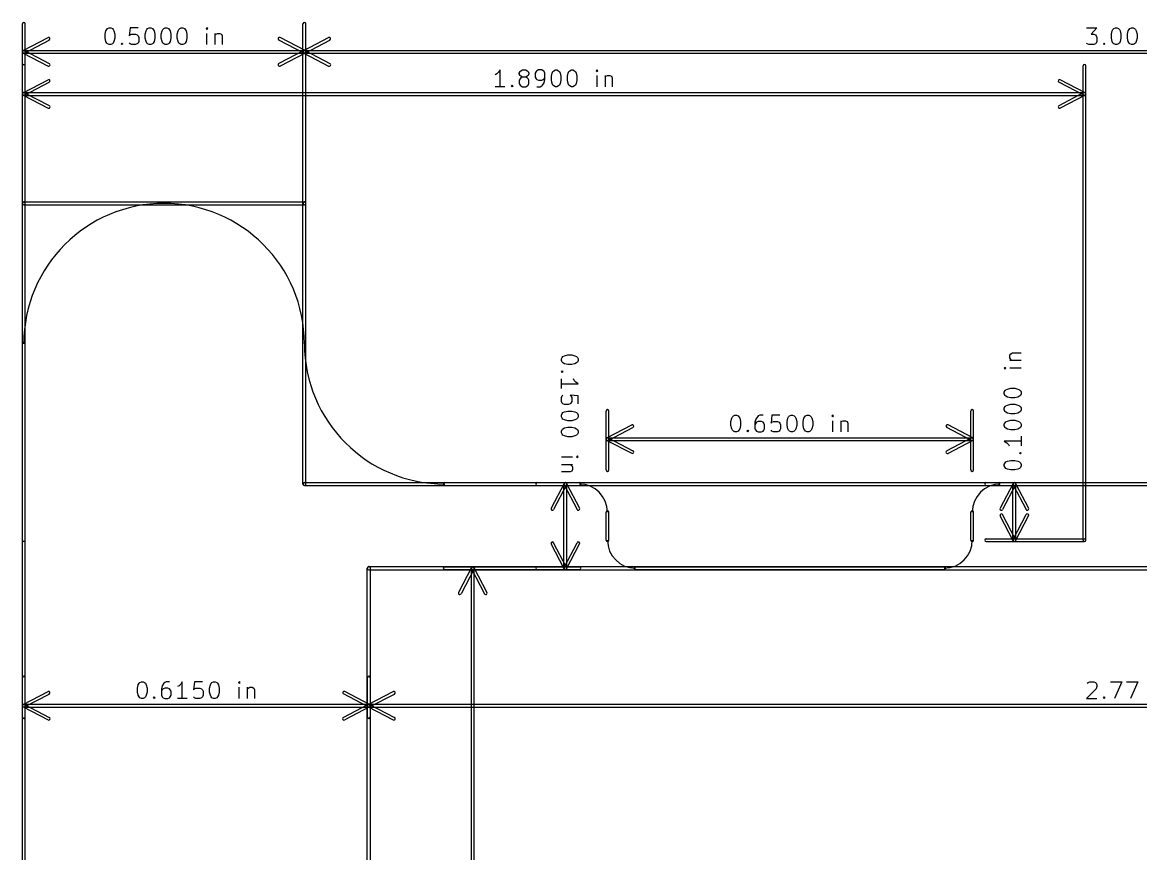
# Model space of a CAD drawing. Extents: x 20 to 133, y -126 to -27.
# Drawn here: x 25.3 to 75.9, y -65 to -27.4 of the extents above; entities that cross this region are included whole.
import ezdxf

# ---------------------------------------------------------------- set-up
doc = ezdxf.new("R2010")
doc.units = 0
doc.header["$MEASUREMENT"] = 0
doc.layers.add('BLACK', color=250, linetype='CONTINUOUS')

msp = doc.modelspace()

# ---------------------------------------------------------------- linework, layer by layer
at = {"layer": 'BLACK'}
for p, q in [((25.3365, -35.56), (25.3365, -27.432)), ((25.4635, -35.56), (25.4635, -27.432)), ((29.083, -27.9037), (29.1193, -27.7586)), ((29.1193, -27.7586), (29.1556, -27.686)), ((29.1556, -27.686), (29.1919, -27.6497)), ((29.1919, -27.6497), (29.2644, -27.6134)), ((29.2644, -27.6134), (29.337, -27.6134)), ((29.337, -27.6134), (29.4096, -27.6497)), ((29.4096, -27.6497), (29.4459, -27.686)), ((29.4459, -27.686), (29.4821, -27.7586)), ((29.4821, -27.7586), (29.5184, -27.9037)), ((30.2079, -27.6134), (30.1716, -27.9763)), ((30.5707, -27.6134), (30.2079, -27.6134)), ((30.8973, -27.9037), (30.9336, -27.7586)), ((30.9336, -27.7586), (30.9699, -27.686)), ((30.9699, -27.686), (31.0061, -27.6497)), ((31.0061, -27.6497), (31.0787, -27.6134)), ((31.0787, -27.6134), (31.1513, -27.6134)), ((31.1513, -27.6134), (31.2239, -27.6497)), ((31.2239, -27.6497), (31.2601, -27.686)), ((31.2601, -27.686), (31.2964, -27.7586)), ((31.2964, -27.7586), (31.3327, -27.9037)), ((31.623, -27.9037), (31.6593, -27.7586)), ((31.6593, -27.7586), (31.6956, -27.686)), ((31.6956, -27.686), (31.7319, -27.6497)), ((31.7319, -27.6497), (31.8044, -27.6134)), ((31.8044, -27.6134), (31.877, -27.6134)), ((31.877, -27.6134), (31.9496, -27.6497)), ((31.9496, -27.6497), (31.9859, -27.686)), ((31.9859, -27.686), (32.0221, -27.7586)), ((32.0221, -27.7586), (32.0584, -27.9037)), ((32.3487, -27.9037), (32.385, -27.7586)), ((32.385, -27.7586), (32.4213, -27.686)), ((32.4213, -27.686), (32.4576, -27.6497)), ((32.4576, -27.6497), (32.5301, -27.6134)), ((32.5301, -27.6134), (32.6027, -27.6134)), ((32.6027, -27.6134), (32.6753, -27.6497)), ((32.6753, -27.6497), (32.7116, -27.686)), ((32.7116, -27.686), (32.7479, -27.7586)), ((32.7479, -27.7586), (32.7841, -27.9037)), ((33.6913, -27.6134), (33.655, -27.6497)), ((33.655, -27.6497), (33.6913, -27.686)), ((33.7276, -27.6497), (33.6913, -27.6134)), ((33.6913, -27.6134), (33.6913, -27.686)), ((33.6913, -27.686), (33.7276, -27.6497)), ((38.0365, -35.56), (38.0365, -27.432)), ((38.0365, -35.56), (38.0365, -27.432)), ((38.1635, -35.56), (38.1635, -27.432)), ((38.1635, -35.56), (38.1635, -27.432)), ((73.4967, -27.6134), (73.9684, -27.6134)), ((73.9684, -27.6134), (73.7144, -27.9037)), ((74.6216, -27.9037), (74.6579, -27.7586)), ((74.6579, -27.7586), (74.6941, -27.686)), ((74.6941, -27.686), (74.7304, -27.6497)), ((74.7304, -27.6497), (74.803, -27.6134)), ((74.803, -27.6134), (74.8756, -27.6134)), ((74.8756, -27.6134), (74.9481, -27.6497)), ((74.9481, -27.6497), (74.9844, -27.686)), ((74.9844, -27.686), (75.0207, -27.7586)), ((75.0207, -27.7586), (75.057, -27.9037)), ((75.3473, -27.9037), (75.3836, -27.7586)), ((75.3836, -27.7586), (75.4199, -27.686)), ((75.4199, -27.686), (75.4561, -27.6497)), ((75.4561, -27.6497), (75.5287, -27.6134)), ((75.5287, -27.6134), (75.6013, -27.6134)), ((75.6013, -27.6134), (75.6739, -27.6497)), ((75.6739, -27.6497), (75.7101, -27.686)), ((75.7101, -27.686), (75.7464, -27.7586)), ((75.7464, -27.7586), (75.7827, -27.9037)), ((25.3707, -28.6457), (26.4972, -28.0593)), ((25.4293, -28.7583), (26.5558, -28.1719)), ((29.083, -28.0851), (29.083, -27.9037)), ((29.1193, -28.2303), (29.083, -28.0851)), ((29.1556, -28.3029), (29.1193, -28.2303)), ((29.1919, -28.3391), (29.1556, -28.3029)), ((29.2644, -28.3754), (29.1919, -28.3391)), ((29.4096, -28.3391), (29.337, -28.3754)), ((29.4459, -28.3029), (29.4096, -28.3391)), ((29.4821, -28.2303), (29.4459, -28.3029)), ((29.5184, -28.0851), (29.4821, -28.2303)), ((29.5184, -27.9037), (29.5184, -28.0851)), ((29.8087, -28.3391), (29.845, -28.3029)), ((29.845, -28.3754), (29.8087, -28.3391)), ((29.845, -28.3029), (29.8813, -28.3391)), ((29.845, -28.3029), (29.845, -28.3754)), ((29.8813, -28.3391), (29.845, -28.3754)), ((30.1716, -27.9763), (30.2079, -27.94)), ((30.2079, -28.3391), (30.1716, -28.3029)), ((30.2079, -27.94), (30.2804, -27.9037)), ((30.2804, -28.3754), (30.2079, -28.3391)), ((30.2804, -27.9037), (30.4619, -27.9037)), ((30.4619, -27.9037), (30.5344, -27.94)), ((30.5344, -28.3391), (30.4619, -28.3754)), ((30.5344, -27.94), (30.5707, -27.9763)), ((30.5707, -28.3029), (30.5344, -28.3391)), ((30.5707, -27.9763), (30.607, -28.0489)), ((30.607, -28.2303), (30.5707, -28.3029)), ((30.607, -28.0489), (30.607, -28.2303)), ((30.8973, -28.0851), (30.8973, -27.9037)), ((30.9336, -28.2303), (30.8973, -28.0851)), ((30.9699, -28.3029), (30.9336, -28.2303)), ((31.0061, -28.3391), (30.9699, -28.3029)), ((31.0787, -28.3754), (31.0061, -28.3391)), ((31.2239, -28.3391), (31.1513, -28.3754)), ((31.2601, -28.3029), (31.2239, -28.3391)), ((31.2964, -28.2303), (31.2601, -28.3029)), ((31.3327, -28.0851), (31.2964, -28.2303)), ((31.3327, -27.9037), (31.3327, -28.0851)), ((31.623, -28.0851), (31.623, -27.9037)), ((31.6593, -28.2303), (31.623, -28.0851)), ((31.6956, -28.3029), (31.6593, -28.2303)), ((31.7319, -28.3391), (31.6956, -28.3029)), ((31.8044, -28.3754), (31.7319, -28.3391)), ((31.9496, -28.3391), (31.877, -28.3754)), ((31.9859, -28.3029), (31.9496, -28.3391)), ((32.0221, -28.2303), (31.9859, -28.3029)), ((32.0584, -28.0851), (32.0221, -28.2303)), ((32.0584, -27.9037), (32.0584, -28.0851)), ((32.3487, -28.0851), (32.3487, -27.9037)), ((32.385, -28.2303), (32.3487, -28.0851)), ((32.4213, -28.3029), (32.385, -28.2303)), ((32.4576, -28.3391), (32.4213, -28.3029)), ((32.5301, -28.3754), (32.4576, -28.3391)), ((32.6753, -28.3391), (32.6027, -28.3754)), ((32.7116, -28.3029), (32.6753, -28.3391)), ((32.7479, -28.2303), (32.7116, -28.3029)), ((32.7841, -28.0851), (32.7479, -28.2303)), ((32.7841, -27.9037), (32.7841, -28.0851)), ((33.6913, -28.3754), (33.6913, -27.8674)), ((34.0541, -27.8674), (34.0541, -28.3754)), ((34.0541, -27.94), (34.0904, -27.9037)), ((34.0904, -27.9037), (34.163, -27.8674)), ((34.163, -27.8674), (34.2719, -27.8674)), ((34.2719, -27.8674), (34.3444, -27.9037)), ((34.3444, -27.9037), (34.3807, -27.9763)), ((34.3807, -27.9763), (34.3807, -28.3754)), ((38.0701, -28.7593), (36.9446, -28.1709)), ((38.1289, -28.6467), (37.0034, -28.0583)), ((38.0707, -28.6457), (39.1972, -28.0593)), ((38.1293, -28.7583), (39.2558, -28.1719)), ((73.533, -28.3391), (73.4967, -28.3029)), ((73.6056, -28.3754), (73.533, -28.3391)), ((73.7144, -27.9037), (73.8233, -27.9037)), ((73.8233, -27.9037), (73.8959, -27.94)), ((73.8959, -28.3391), (73.8233, -28.3754)), ((73.8959, -27.94), (73.9321, -27.9763)), ((73.9321, -28.3029), (73.8959, -28.3391)), ((73.9321, -27.9763), (73.9684, -28.0489)), ((73.9684, -28.2303), (73.9321, -28.3029)), ((73.9684, -28.0489), (73.9684, -28.2303)), ((74.2587, -28.3391), (74.295, -28.3029)), ((74.295, -28.3754), (74.2587, -28.3391)), ((74.295, -28.3029), (74.3313, -28.3391)), ((74.295, -28.3029), (74.295, -28.3754)), ((74.3313, -28.3391), (74.295, -28.3754)), ((74.6216, -28.0851), (74.6216, -27.9037)), ((74.6579, -28.2303), (74.6216, -28.0851)), ((74.6941, -28.3029), (74.6579, -28.2303)), ((74.7304, -28.3391), (74.6941, -28.3029)), ((74.803, -28.3754), (74.7304, -28.3391)), ((74.9481, -28.3391), (74.8756, -28.3754)), ((74.9844, -28.3029), (74.9481, -28.3391)), ((75.0207, -28.2303), (74.9844, -28.3029)), ((75.057, -28.0851), (75.0207, -28.2303)), ((75.057, -27.9037), (75.057, -28.0851)), ((75.3473, -28.0851), (75.3473, -27.9037)), ((75.3836, -28.2303), (75.3473, -28.0851)), ((75.4199, -28.3029), (75.3836, -28.2303)), ((75.4561, -28.3391), (75.4199, -28.3029)), ((75.5287, -28.3754), (75.4561, -28.3391)), ((75.6739, -28.3391), (75.6013, -28.3754)), ((75.7101, -28.3029), (75.6739, -28.3391)), ((75.7464, -28.2303), (75.7101, -28.3029)), ((75.7827, -28.0851), (75.7464, -28.2303)), ((75.7827, -27.9037), (75.7827, -28.0851)), ((25.3707, -28.7583), (26.4972, -29.3447)), ((25.4, -28.6385), (38.1, -28.6385)), ((25.4, -28.7655), (38.1, -28.7655)), ((25.4293, -28.6457), (26.5558, -29.2321)), ((29.337, -28.3754), (29.2644, -28.3754)), ((30.4619, -28.3754), (30.2804, -28.3754)), ((31.1513, -28.3754), (31.0787, -28.3754)), ((31.877, -28.3754), (31.8044, -28.3754)), ((32.6027, -28.3754), (32.5301, -28.3754)), ((38.0701, -28.6447), (36.9446, -29.2331)), ((38.1289, -28.7573), (37.0034, -29.3457)), ((38.0707, -28.7583), (39.1972, -29.3447)), ((38.1, -28.6385), (114.3, -28.6385)), ((38.1, -28.7655), (114.3, -28.7655)), ((38.1293, -28.6457), (39.2558, -29.2321)), ((73.8233, -28.3754), (73.6056, -28.3754)), ((74.8756, -28.3754), (74.803, -28.3754)), ((75.6013, -28.3754), (75.5287, -28.3754)), ((25.3365, -50.8), (25.3365, -29.337)), ((25.4635, -50.8), (25.4635, -29.337)), ((73.3425, -50.8), (73.3425, -29.337)), ((73.4695, -50.8), (73.4695, -29.337)), ((46.8086, -29.6999), (46.736, -29.7361)), ((46.8811, -29.6273), (46.8086, -29.6999)), ((46.9537, -29.5184), (46.8811, -29.6273)), ((46.9537, -30.2804), (46.9537, -29.5184)), ((47.8246, -29.6636), (47.8609, -29.591)), ((47.8246, -29.6999), (47.8246, -29.6636)), ((47.8609, -29.7724), (47.8246, -29.6999)), ((47.8609, -29.591), (47.8971, -29.5547)), ((47.8971, -29.8087), (47.8609, -29.7724)), ((47.8971, -29.5547), (47.9697, -29.5184)), ((47.9697, -29.845), (47.8971, -29.8087)), ((47.9697, -29.845), (47.8971, -29.8813)), ((47.9697, -29.5184), (48.1149, -29.5184)), ((48.1149, -29.845), (47.9697, -29.845)), ((48.1149, -29.5184), (48.1874, -29.5547)), ((48.1874, -29.8087), (48.1149, -29.845)), ((48.1874, -29.8813), (48.1149, -29.845)), ((48.1874, -29.5547), (48.2237, -29.591)), ((48.2237, -29.7724), (48.1874, -29.8087)), ((48.2237, -29.591), (48.26, -29.6636)), ((48.26, -29.6999), (48.2237, -29.7724)), ((48.26, -29.6636), (48.26, -29.6999)), ((48.5866, -29.591), (48.5503, -29.6636)), ((48.5503, -29.6636), (48.5503, -29.845)), ((48.5503, -29.845), (48.5866, -29.9176)), ((48.6229, -29.5547), (48.5866, -29.591)), ((48.6954, -29.5184), (48.6229, -29.5547)), ((48.8406, -29.5184), (48.6954, -29.5184)), ((48.9131, -29.5547), (48.8406, -29.5184)), ((48.9494, -29.591), (48.9131, -29.5547)), ((48.9857, -29.6636), (48.9494, -29.591)), ((48.9494, -29.9176), (48.9857, -29.845)), ((48.9857, -29.9539), (48.9857, -29.6636)), ((49.276, -29.8087), (49.3123, -29.6636)), ((49.276, -29.9901), (49.276, -29.8087)), ((49.3123, -29.6636), (49.3486, -29.591)), ((49.3486, -29.591), (49.3849, -29.5547)), ((49.3849, -29.5547), (49.4574, -29.5184)), ((49.4574, -29.5184), (49.53, -29.5184)), ((49.53, -29.5184), (49.6026, -29.5547)), ((49.6026, -29.5547), (49.6389, -29.591)), ((49.6389, -29.591), (49.6751, -29.6636)), ((49.6751, -29.6636), (49.7114, -29.8087)), ((49.7114, -29.8087), (49.7114, -29.9901)), ((50.0017, -29.8087), (50.038, -29.6636)), ((50.0017, -29.9901), (50.0017, -29.8087)), ((50.038, -29.6636), (50.0743, -29.591)), ((50.0743, -29.591), (50.1106, -29.5547)), ((50.1106, -29.5547), (50.1831, -29.5184)), ((50.1831, -29.5184), (50.2557, -29.5184)), ((50.2557, -29.5184), (50.3283, -29.5547)), ((50.3283, -29.5547), (50.3646, -29.591)), ((50.3646, -29.591), (50.4009, -29.6636)), ((50.4009, -29.6636), (50.4371, -29.8087)), ((50.4371, -29.8087), (50.4371, -29.9901)), ((51.3443, -29.5184), (51.308, -29.5547)), ((51.308, -29.5547), (51.3443, -29.591)), ((51.3806, -29.5547), (51.3443, -29.5184)), ((51.3443, -29.5184), (51.3443, -29.591)), ((51.3443, -29.591), (51.3806, -29.5547)), ((51.3443, -30.2804), (51.3443, -29.7724)), ((51.7071, -29.7724), (51.7071, -30.2804)), ((51.7071, -29.845), (51.7434, -29.8087)), ((51.7434, -29.8087), (51.816, -29.7724)), ((51.816, -29.7724), (51.9249, -29.7724)), ((51.9249, -29.7724), (51.9974, -29.8087)), ((51.9974, -29.8087), (52.0337, -29.8813)), ((25.3707, -30.5507), (26.4972, -29.9643)), ((25.4293, -30.6633), (26.5558, -30.0769)), ((47.1714, -30.2804), (46.736, -30.2804)), ((47.4617, -30.2441), (47.498, -30.2079)), ((47.498, -30.2804), (47.4617, -30.2441)), ((47.498, -30.2079), (47.5343, -30.2441)), ((47.498, -30.2079), (47.498, -30.2804)), ((47.5343, -30.2441), (47.498, -30.2804)), ((47.8609, -29.9176), (47.8246, -29.9901)), ((47.8246, -29.9901), (47.8246, -30.1353)), ((47.8246, -30.1353), (47.8609, -30.2079)), ((47.8971, -29.8813), (47.8609, -29.9176)), ((47.8609, -30.2079), (47.8971, -30.2441)), ((47.8971, -30.2441), (47.9697, -30.2804)), ((47.9697, -30.2804), (48.1149, -30.2804)), ((48.1149, -30.2804), (48.1874, -30.2441)), ((48.2237, -29.9176), (48.1874, -29.8813)), ((48.1874, -30.2441), (48.2237, -30.2079)), ((48.26, -29.9901), (48.2237, -29.9176)), ((48.2237, -30.2079), (48.26, -30.1353)), ((48.26, -30.1353), (48.26, -29.9901)), ((48.5866, -29.9176), (48.6229, -29.9539)), ((48.6229, -29.9539), (48.6954, -29.9901)), ((48.6229, -30.2804), (48.768, -30.2804)), ((48.6954, -29.9901), (48.8406, -29.9901)), ((48.768, -30.2804), (48.8406, -30.2441)), ((48.8406, -29.9901), (48.9131, -29.9539)), ((48.8406, -30.2441), (48.8769, -30.2079)), ((48.8769, -30.2079), (48.9494, -30.099)), ((48.9131, -29.9539), (48.9494, -29.9176)), ((48.9494, -30.099), (48.9857, -29.9539)), ((49.3123, -30.1353), (49.276, -29.9901)), ((49.3486, -30.2079), (49.3123, -30.1353)), ((49.3849, -30.2441), (49.3486, -30.2079)), ((49.4574, -30.2804), (49.3849, -30.2441)), ((49.53, -30.2804), (49.4574, -30.2804)), ((49.6026, -30.2441), (49.53, -30.2804)), ((49.6389, -30.2079), (49.6026, -30.2441)), ((49.6751, -30.1353), (49.6389, -30.2079)), ((49.7114, -29.9901), (49.6751, -30.1353)), ((50.038, -30.1353), (50.0017, -29.9901)), ((50.0743, -30.2079), (50.038, -30.1353)), ((50.1106, -30.2441), (50.0743, -30.2079)), ((50.1831, -30.2804), (50.1106, -30.2441)), ((50.2557, -30.2804), (50.1831, -30.2804)), ((50.3283, -30.2441), (50.2557, -30.2804)), ((50.3646, -30.2079), (50.3283, -30.2441)), ((50.4009, -30.1353), (50.3646, -30.2079)), ((50.4371, -29.9901), (50.4009, -30.1353)), ((52.0337, -29.8813), (52.0337, -30.2804)), ((73.3761, -30.6643), (72.2506, -30.0759)), ((73.4349, -30.5517), (72.3094, -29.9633)), ((25.3707, -30.6633), (26.4972, -31.2497)), ((25.4, -30.5435), (73.406, -30.5435)), ((25.4, -30.6705), (73.406, -30.6705)), ((25.4293, -30.5507), (26.5558, -31.1371)), ((73.3761, -30.5497), (72.2506, -31.1381)), ((73.4349, -30.6623), (72.3094, -31.2507)), ((25.3365, -101.6), (25.3365, -35.56)), ((25.4, -35.4965), (38.1, -35.4965)), ((25.4, -35.6235), (38.1, -35.6235)), ((25.4635, -101.6), (25.4635, -35.56)), ((38.0365, -48.26), (38.0365, -35.56)), ((38.1635, -48.26), (38.1635, -35.56)), ((25.3365, -95.25), (25.3365, -41.91)), ((25.4635, -95.25), (25.4635, -41.91)), ((49.7659, -42.5269), (49.8021, -42.4906)), ((49.8021, -42.4906), (49.8747, -42.4543)), ((49.8747, -42.4543), (50.0199, -42.418)), ((50.0199, -42.418), (50.2013, -42.418)), ((50.2013, -42.418), (50.3464, -42.4543)), ((50.3464, -42.4543), (50.419, -42.4906)), ((50.419, -42.4906), (50.4553, -42.5269)), ((70.0314, -42.4361), (70.0677, -42.3636)), ((70.0314, -42.545), (70.0314, -42.4361)), ((70.0677, -42.3636), (70.1403, -42.3273)), ((70.1403, -42.3273), (70.5394, -42.3273)), ((49.7296, -42.5994), (49.7659, -42.5269)), ((49.7296, -42.672), (49.7296, -42.5994)), ((49.7659, -42.7446), (49.7296, -42.672)), ((49.8021, -42.7809), (49.7659, -42.7446)), ((49.8747, -42.8171), (49.8021, -42.7809)), ((50.0199, -42.8534), (49.8747, -42.8171)), ((50.2013, -42.8534), (50.0199, -42.8534)), ((50.3464, -42.8171), (50.2013, -42.8534)), ((50.419, -42.7809), (50.3464, -42.8171)), ((50.4553, -42.7446), (50.419, -42.7809)), ((50.4553, -42.5269), (50.4916, -42.5994)), ((50.4916, -42.672), (50.4553, -42.7446)), ((50.4916, -42.5994), (50.4916, -42.672)), ((69.8137, -42.9804), (69.7774, -43.0167)), ((69.7774, -43.0167), (69.8137, -43.053)), ((69.7774, -43.0167), (69.85, -43.0167)), ((69.85, -43.0167), (69.8137, -42.9804)), ((69.8137, -43.053), (69.85, -43.0167)), ((70.0677, -42.6176), (70.0314, -42.545)), ((70.0314, -42.6539), (70.5394, -42.6539)), ((70.5394, -43.0167), (70.0314, -43.0167)), ((70.104, -42.6539), (70.0677, -42.6176)), ((49.7296, -43.18), (49.7659, -43.1437)), ((49.7659, -43.2163), (49.7296, -43.18)), ((49.8021, -43.18), (49.7296, -43.18)), ((49.7296, -43.942), (49.7296, -43.5066)), ((49.7659, -43.1437), (49.8021, -43.18)), ((49.8021, -43.18), (49.7659, -43.2163)), ((50.3101, -43.5791), (50.2739, -43.5066)), ((49.7296, -43.7243), (50.4916, -43.7243)), ((50.3827, -43.6517), (50.3101, -43.5791)), ((50.4916, -43.7243), (50.3827, -43.6517)), ((69.8137, -44.0327), (69.85, -43.9964)), ((69.85, -43.9964), (69.9226, -43.9601)), ((69.9226, -43.9601), (70.0677, -43.9239)), ((70.0677, -43.9239), (70.2491, -43.9239)), ((70.2491, -43.9239), (70.3943, -43.9601)), ((70.3943, -43.9601), (70.4669, -43.9964)), ((70.4669, -43.9964), (70.5031, -44.0327)), ((49.7296, -44.3411), (49.7659, -44.2686)), ((49.7296, -44.5226), (49.7296, -44.3411)), ((49.7659, -44.5951), (49.7296, -44.5226)), ((49.7659, -44.2686), (49.8021, -44.2323)), ((50.4916, -44.2686), (50.1287, -44.2323)), ((50.1287, -44.2323), (50.165, -44.2686)), ((50.165, -44.2686), (50.2013, -44.3411)), ((50.2013, -44.5226), (50.165, -44.5951)), ((50.2013, -44.3411), (50.2013, -44.5226)), ((50.4916, -44.6314), (50.4916, -44.2686)), ((69.7774, -44.1053), (69.8137, -44.0327)), ((69.7774, -44.1779), (69.7774, -44.1053)), ((69.8137, -44.2504), (69.7774, -44.1779)), ((69.85, -44.2867), (69.8137, -44.2504)), ((69.9226, -44.323), (69.85, -44.2867)), ((70.0677, -44.3593), (69.9226, -44.323)), ((70.2491, -44.3593), (70.0677, -44.3593)), ((70.3943, -44.323), (70.2491, -44.3593)), ((70.4669, -44.2867), (70.3943, -44.323)), ((70.5031, -44.2504), (70.4669, -44.2867)), ((70.5031, -44.0327), (70.5394, -44.1053)), ((70.5394, -44.1779), (70.5031, -44.2504)), ((70.5394, -44.1053), (70.5394, -44.1779)), ((49.8021, -44.6314), (49.7659, -44.5951)), ((49.7659, -45.0669), (49.8021, -45.0306)), ((49.8747, -44.6677), (49.8021, -44.6314)), ((49.8021, -45.0306), (49.8747, -44.9943)), ((50.0561, -44.6677), (49.8747, -44.6677)), ((49.8747, -44.9943), (50.0199, -44.958)), ((50.0199, -44.958), (50.2013, -44.958)), ((50.1287, -44.6314), (50.0561, -44.6677)), ((50.165, -44.5951), (50.1287, -44.6314)), ((50.2013, -44.958), (50.3464, -44.9943)), ((50.3464, -44.9943), (50.419, -45.0306)), ((50.419, -45.0306), (50.4553, -45.0669)), ((51.7525, -47.625), (51.7525, -44.958)), ((51.8795, -47.625), (51.8795, -44.958)), ((68.2625, -47.625), (68.2625, -44.958)), ((68.3895, -47.625), (68.3895, -44.958)), ((69.7774, -44.831), (69.8137, -44.7584)), ((69.7774, -44.9036), (69.7774, -44.831)), ((69.8137, -44.9761), (69.7774, -44.9036)), ((69.8137, -44.7584), (69.85, -44.7221)), ((69.85, -45.0124), (69.8137, -44.9761)), ((69.85, -44.7221), (69.9226, -44.6859)), ((69.9226, -45.0487), (69.85, -45.0124)), ((69.9226, -44.6859), (70.0677, -44.6496)), ((70.0677, -44.6496), (70.2491, -44.6496)), ((70.2491, -44.6496), (70.3943, -44.6859)), ((70.3943, -44.6859), (70.4669, -44.7221)), ((70.4669, -45.0124), (70.3943, -45.0487)), ((70.4669, -44.7221), (70.5031, -44.7584)), ((70.5031, -44.9761), (70.4669, -45.0124)), ((70.5031, -44.7584), (70.5394, -44.831)), ((70.5394, -44.9036), (70.5031, -44.9761)), ((70.5394, -44.831), (70.5394, -44.9036)), ((49.7296, -45.1394), (49.7659, -45.0669)), ((49.7296, -45.212), (49.7296, -45.1394)), ((49.7659, -45.2846), (49.7296, -45.212)), ((49.8021, -45.3209), (49.7659, -45.2846)), ((49.8747, -45.3571), (49.8021, -45.3209)), ((50.0199, -45.3934), (49.8747, -45.3571)), ((50.2013, -45.3934), (50.0199, -45.3934)), ((50.3464, -45.3571), (50.2013, -45.3934)), ((50.419, -45.3209), (50.3464, -45.3571)), ((50.4553, -45.2846), (50.419, -45.3209)), ((50.4553, -45.0669), (50.4916, -45.1394)), ((50.4916, -45.212), (50.4553, -45.2846)), ((50.4916, -45.1394), (50.4916, -45.212)), ((57.404, -45.4297), (57.4403, -45.2846)), ((57.404, -45.6111), (57.404, -45.4297)), ((57.4403, -45.2846), (57.4766, -45.212)), ((57.4766, -45.212), (57.5129, -45.1757)), ((57.5129, -45.1757), (57.5854, -45.1394)), ((57.5854, -45.1394), (57.658, -45.1394)), ((57.658, -45.1394), (57.7306, -45.1757)), ((57.7306, -45.1757), (57.7669, -45.212)), ((57.7669, -45.212), (57.8031, -45.2846)), ((57.8031, -45.2846), (57.8394, -45.4297)), ((57.8394, -45.4297), (57.8394, -45.6111)), ((58.5289, -45.3209), (58.4926, -45.466)), ((58.4926, -45.466), (58.4926, -45.7563)), ((58.5289, -45.5023), (58.4926, -45.5749)), ((58.6014, -45.212), (58.5289, -45.3209)), ((58.5651, -45.466), (58.5289, -45.5023)), ((58.6377, -45.4297), (58.5651, -45.466)), ((58.6377, -45.1757), (58.6014, -45.212)), ((58.7103, -45.1394), (58.6377, -45.1757)), ((58.7829, -45.4297), (58.6377, -45.4297)), ((58.8554, -45.1394), (58.7103, -45.1394)), ((58.8554, -45.466), (58.7829, -45.4297)), ((58.8917, -45.5023), (58.8554, -45.466)), ((58.928, -45.5749), (58.8917, -45.5023)), ((59.2546, -45.1394), (59.2183, -45.5023)), ((59.2183, -45.5023), (59.2546, -45.466)), ((59.6174, -45.1394), (59.2546, -45.1394)), ((59.2546, -45.466), (59.3271, -45.4297)), ((59.3271, -45.4297), (59.5086, -45.4297)), ((59.5086, -45.4297), (59.5811, -45.466)), ((59.5811, -45.466), (59.6174, -45.5023)), ((59.6174, -45.5023), (59.6537, -45.5749)), ((59.944, -45.4297), (59.9803, -45.2846)), ((59.944, -45.6111), (59.944, -45.4297)), ((59.9803, -45.2846), (60.0166, -45.212)), ((60.0166, -45.212), (60.0529, -45.1757)), ((60.0529, -45.1757), (60.1254, -45.1394)), ((60.1254, -45.1394), (60.198, -45.1394)), ((60.198, -45.1394), (60.2706, -45.1757)), ((60.2706, -45.1757), (60.3069, -45.212)), ((60.3069, -45.212), (60.3431, -45.2846)), ((60.3431, -45.2846), (60.3794, -45.4297)), ((60.3794, -45.4297), (60.3794, -45.6111)), ((60.6697, -45.4297), (60.706, -45.2846)), ((60.6697, -45.6111), (60.6697, -45.4297)), ((60.706, -45.2846), (60.7423, -45.212)), ((60.7423, -45.212), (60.7786, -45.1757)), ((60.7786, -45.1757), (60.8511, -45.1394)), ((60.8511, -45.1394), (60.9237, -45.1394)), ((60.9237, -45.1394), (60.9963, -45.1757)), ((60.9963, -45.1757), (61.0326, -45.212)), ((61.0326, -45.212), (61.0689, -45.2846)), ((61.0689, -45.2846), (61.1051, -45.4297)), ((61.1051, -45.4297), (61.1051, -45.6111)), ((62.0123, -45.1394), (61.976, -45.1757)), ((61.976, -45.1757), (62.0123, -45.212)), ((62.0486, -45.1757), (62.0123, -45.1394)), ((62.0123, -45.1394), (62.0123, -45.212)), ((62.0123, -45.212), (62.0486, -45.1757)), ((62.0123, -45.9014), (62.0123, -45.3934)), ((62.3751, -45.3934), (62.3751, -45.9014)), ((62.3751, -45.466), (62.4114, -45.4297)), ((62.4114, -45.4297), (62.484, -45.3934)), ((62.484, -45.3934), (62.5929, -45.3934)), ((62.5929, -45.3934), (62.6654, -45.4297)), ((62.6654, -45.4297), (62.7017, -45.5023)), ((62.7017, -45.5023), (62.7017, -45.9014)), ((69.7774, -45.5567), (69.8137, -45.4841)), ((69.8137, -45.4841), (69.85, -45.4479)), ((69.85, -45.4479), (69.9226, -45.4116)), ((70.0677, -45.085), (69.9226, -45.0487)), ((69.9226, -45.4116), (70.0677, -45.3753)), ((70.2491, -45.085), (70.0677, -45.085)), ((70.0677, -45.3753), (70.2491, -45.3753)), ((70.3943, -45.0487), (70.2491, -45.085)), ((70.2491, -45.3753), (70.3943, -45.4116)), ((70.3943, -45.4116), (70.4669, -45.4479)), ((70.4669, -45.4479), (70.5031, -45.4841)), ((70.5031, -45.4841), (70.5394, -45.5567)), ((49.7296, -45.8651), (49.7659, -45.7926)), ((49.7296, -45.9377), (49.7296, -45.8651)), ((49.7659, -46.0103), (49.7296, -45.9377)), ((49.7659, -45.7926), (49.8021, -45.7563)), ((49.8021, -46.0466), (49.7659, -46.0103)), ((49.8021, -45.7563), (49.8747, -45.72)), ((49.8747, -46.0829), (49.8021, -46.0466)), ((49.8747, -45.72), (50.0199, -45.6837)), ((50.0199, -45.6837), (50.2013, -45.6837)), ((50.2013, -45.6837), (50.3464, -45.72)), ((50.3464, -45.72), (50.419, -45.7563)), ((50.419, -46.0466), (50.3464, -46.0829)), ((50.419, -45.7563), (50.4553, -45.7926)), ((50.4553, -46.0103), (50.419, -46.0466)), ((50.4553, -45.7926), (50.4916, -45.8651)), ((50.4916, -45.9377), (50.4553, -46.0103)), ((50.4916, -45.8651), (50.4916, -45.9377)), ((51.7867, -46.1717), (52.9132, -45.5853)), ((51.8453, -46.2843), (52.9718, -45.6979)), ((57.4403, -45.7563), (57.404, -45.6111)), ((57.4766, -45.8289), (57.4403, -45.7563)), ((57.5129, -45.8651), (57.4766, -45.8289)), ((57.5854, -45.9014), (57.5129, -45.8651)), ((57.658, -45.9014), (57.5854, -45.9014)), ((57.7306, -45.8651), (57.658, -45.9014)), ((57.7669, -45.8289), (57.7306, -45.8651)), ((57.8031, -45.7563), (57.7669, -45.8289)), ((57.8394, -45.6111), (57.8031, -45.7563)), ((58.1297, -45.8651), (58.166, -45.8289)), ((58.166, -45.9014), (58.1297, -45.8651)), ((58.166, -45.8289), (58.2023, -45.8651)), ((58.166, -45.8289), (58.166, -45.9014)), ((58.2023, -45.8651), (58.166, -45.9014)), ((58.4926, -45.7563), (58.5289, -45.8289)), ((58.5289, -45.8289), (58.5651, -45.8651)), ((58.5651, -45.8651), (58.6377, -45.9014)), ((58.6377, -45.9014), (58.7829, -45.9014)), ((58.7829, -45.9014), (58.8554, -45.8651)), ((58.8554, -45.8651), (58.8917, -45.8289)), ((58.8917, -45.8289), (58.928, -45.7563)), ((58.928, -45.7563), (58.928, -45.5749)), ((59.2546, -45.8651), (59.2183, -45.8289)), ((59.3271, -45.9014), (59.2546, -45.8651)), ((59.5086, -45.9014), (59.3271, -45.9014)), ((59.5811, -45.8651), (59.5086, -45.9014)), ((59.6174, -45.8289), (59.5811, -45.8651)), ((59.6537, -45.7563), (59.6174, -45.8289)), ((59.6537, -45.5749), (59.6537, -45.7563)), ((59.9803, -45.7563), (59.944, -45.6111)), ((60.0166, -45.8289), (59.9803, -45.7563)), ((60.0529, -45.8651), (60.0166, -45.8289)), ((60.1254, -45.9014), (60.0529, -45.8651)), ((60.198, -45.9014), (60.1254, -45.9014)), ((60.2706, -45.8651), (60.198, -45.9014)), ((60.3069, -45.8289), (60.2706, -45.8651)), ((60.3431, -45.7563), (60.3069, -45.8289)), ((60.3794, -45.6111), (60.3431, -45.7563)), ((60.706, -45.7563), (60.6697, -45.6111)), ((60.7423, -45.8289), (60.706, -45.7563)), ((60.7786, -45.8651), (60.7423, -45.8289)), ((60.8511, -45.9014), (60.7786, -45.8651)), ((60.9237, -45.9014), (60.8511, -45.9014)), ((60.9963, -45.8651), (60.9237, -45.9014)), ((61.0326, -45.8289), (60.9963, -45.8651)), ((61.0689, -45.7563), (61.0326, -45.8289)), ((61.1051, -45.6111), (61.0689, -45.7563)), ((68.2961, -46.2853), (67.1706, -45.6969)), ((68.3549, -46.1727), (67.2294, -45.5843)), ((69.7774, -45.6293), (69.7774, -45.5567)), ((69.8137, -45.7019), (69.7774, -45.6293)), ((69.85, -45.7381), (69.8137, -45.7019)), ((69.9226, -45.7744), (69.85, -45.7381)), ((70.0677, -45.8107), (69.9226, -45.7744)), ((70.2491, -45.8107), (70.0677, -45.8107)), ((70.3943, -45.7744), (70.2491, -45.8107)), ((70.4669, -45.7381), (70.3943, -45.7744)), ((70.5031, -45.7019), (70.4669, -45.7381)), ((70.5394, -45.6293), (70.5031, -45.7019)), ((70.5394, -45.5567), (70.5394, -45.6293)), ((50.0199, -46.1191), (49.8747, -46.0829)), ((50.2013, -46.1191), (50.0199, -46.1191)), ((50.3464, -46.0829), (50.2013, -46.1191)), ((51.7867, -46.2843), (52.9132, -46.8707)), ((51.816, -46.1645), (68.326, -46.1645)), ((51.816, -46.2915), (68.326, -46.2915)), ((51.8453, -46.1717), (52.9718, -46.7581)), ((68.2961, -46.1707), (67.1706, -46.7591)), ((68.3549, -46.2833), (67.2294, -46.8717)), ((70.5394, -46.3187), (69.7774, -46.3187)), ((69.7774, -46.3187), (69.8863, -46.3913)), ((69.8863, -46.3913), (69.9589, -46.4639)), ((69.9589, -46.4639), (69.9951, -46.5364)), ((70.5394, -46.101), (70.5394, -46.5364)), ((49.7296, -47.0263), (50.2376, -47.0263)), ((50.4553, -46.99), (50.419, -47.0263)), ((50.419, -47.0263), (50.4553, -47.0626)), ((50.4916, -47.0263), (50.419, -47.0263)), ((50.4916, -47.0263), (50.4553, -46.99)), ((50.4553, -47.0626), (50.4916, -47.0263)), ((70.4669, -46.863), (70.5031, -46.8267)), ((70.5031, -46.8993), (70.4669, -46.863)), ((70.4669, -46.863), (70.5394, -46.863)), ((70.5031, -46.8267), (70.5394, -46.863)), ((70.5394, -46.863), (70.5031, -46.8993)), ((50.2376, -47.3891), (49.7296, -47.3891)), ((50.165, -47.3891), (50.2013, -47.4254)), ((50.2013, -47.4254), (50.2376, -47.498)), ((50.2376, -47.498), (50.2376, -47.6069)), ((69.7774, -47.371), (69.8137, -47.2984)), ((69.7774, -47.4436), (69.7774, -47.371)), ((69.8137, -47.5161), (69.7774, -47.4436)), ((69.8137, -47.2984), (69.85, -47.2621)), ((69.85, -47.5524), (69.8137, -47.5161)), ((69.85, -47.2621), (69.9226, -47.2259)), ((69.9226, -47.5887), (69.85, -47.5524)), ((69.9226, -47.2259), (70.0677, -47.1896)), ((70.0677, -47.1896), (70.2491, -47.1896)), ((70.2491, -47.1896), (70.3943, -47.2259)), ((70.3943, -47.2259), (70.4669, -47.2621)), ((70.4669, -47.5524), (70.3943, -47.5887)), ((70.4669, -47.2621), (70.5031, -47.2984)), ((70.5031, -47.5161), (70.4669, -47.5524)), ((70.5031, -47.2984), (70.5394, -47.371)), ((70.5394, -47.4436), (70.5031, -47.5161)), ((70.5394, -47.371), (70.5394, -47.4436)), ((50.1287, -47.7157), (49.7296, -47.7157)), ((50.2013, -47.6794), (50.1287, -47.7157)), ((50.2376, -47.6069), (50.2013, -47.6794)), ((70.0677, -47.625), (69.9226, -47.5887)), ((70.2491, -47.625), (70.0677, -47.625)), ((70.3943, -47.5887), (70.2491, -47.625)), ((38.1, -48.1965), (114.3, -48.1965)), ((38.1, -48.3235), (114.3, -48.3235)), ((44.45, -48.1965), (50.546, -48.1965)), ((44.45, -48.3235), (50.546, -48.3235)), ((48.641, -48.1965), (50.546, -48.1965)), ((48.641, -48.3235), (50.546, -48.3235)), ((49.8547, -48.2307), (49.2683, -49.3572)), ((49.9673, -48.2893), (49.3809, -49.4158)), ((49.8475, -52.07), (49.8475, -48.26)), ((49.8537, -48.2899), (50.4421, -49.4154)), ((49.9663, -48.2311), (50.5547, -49.3566)), ((49.9745, -52.07), (49.9745, -48.26)), ((68.961, -48.1965), (73.406, -48.1965)), ((68.961, -48.3235), (73.406, -48.3235)), ((70.1747, -48.2307), (69.5883, -49.3572)), ((69.596, -48.1965), (107.95, -48.1965)), ((69.596, -48.3235), (107.95, -48.3235)), ((70.2873, -48.2893), (69.7009, -49.4158)), ((70.1675, -50.8), (70.1675, -48.26)), ((70.1737, -48.2899), (70.7621, -49.4154)), ((70.2863, -48.2311), (70.8747, -49.3566)), ((70.2945, -50.8), (70.2945, -48.26)), ((51.7525, -50.8), (51.7525, -49.53)), ((51.8795, -50.8), (51.8795, -49.53)), ((68.2625, -50.8), (68.2625, -49.53)), ((68.3895, -50.8), (68.3895, -49.53)), ((70.1747, -50.8293), (69.5883, -49.7028)), ((70.2873, -50.7707), (69.7009, -49.6442)), ((70.1737, -50.7701), (70.7621, -49.6446)), ((70.2863, -50.8289), (70.8747, -49.7034)), ((49.8547, -52.0993), (49.2683, -50.9728)), ((49.9673, -52.0407), (49.3809, -50.9142)), ((49.8537, -52.0401), (50.4421, -50.9146)), ((49.9663, -52.0989), (50.5547, -50.9734)), ((68.961, -50.7365), (73.406, -50.7365)), ((68.961, -50.8635), (73.406, -50.8635)), ((40.9448, -97.79), (40.9448, -52.07)), ((41.021, -51.9938), (111.379, -51.9938)), ((41.0972, -97.79), (41.0972, -52.07)), ((44.45, -52.0065), (49.911, -52.0065)), ((45.6637, -52.0407), (45.0773, -53.1672)), ((45.7763, -52.0993), (45.1899, -53.2258)), ((45.6565, -97.79), (45.6565, -52.07)), ((45.6627, -52.0999), (46.2511, -53.2254)), ((45.7753, -52.0411), (46.3637, -53.1666)), ((45.7835, -97.79), (45.7835, -52.07)), ((48.641, -52.0065), (50.546, -52.0065)), ((53.086, -52.0065), (67.056, -52.0065)), ((41.021, -52.1462), (111.379, -52.1462)), ((44.45, -52.1335), (49.911, -52.1335)), ((48.641, -52.1335), (50.546, -52.1335)), ((53.086, -52.1335), (67.056, -52.1335)), ((25.3365, -58.801), (25.3365, -57.023)), ((25.4635, -58.801), (25.4635, -57.023)), ((40.9575, -58.801), (40.9575, -57.023)), ((40.9575, -58.801), (40.9575, -57.023)), ((41.0845, -58.801), (41.0845, -57.023)), ((41.0845, -58.801), (41.0845, -57.023)), ((25.3707, -58.2367), (26.4972, -57.6503)), ((30.5435, -57.4947), (30.5798, -57.3496)), ((30.5435, -57.6761), (30.5435, -57.4947)), ((30.5798, -57.8213), (30.5435, -57.6761)), ((30.5798, -57.3496), (30.6161, -57.277)), ((30.6161, -57.277), (30.6524, -57.2407)), ((30.6524, -57.2407), (30.7249, -57.2044)), ((30.7249, -57.2044), (30.7975, -57.2044)), ((30.7975, -57.2044), (30.8701, -57.2407)), ((30.8701, -57.2407), (30.9064, -57.277)), ((30.9064, -57.277), (30.9426, -57.3496)), ((30.9426, -57.3496), (30.9789, -57.4947)), ((30.9789, -57.6761), (30.9426, -57.8213)), ((30.9789, -57.4947), (30.9789, -57.6761)), ((31.6684, -57.3859), (31.6321, -57.531)), ((31.6321, -57.531), (31.6321, -57.8213)), ((31.6684, -57.5673), (31.6321, -57.6399)), ((31.7409, -57.277), (31.6684, -57.3859)), ((31.7046, -57.531), (31.6684, -57.5673)), ((31.7772, -57.4947), (31.7046, -57.531)), ((31.7772, -57.2407), (31.7409, -57.277)), ((31.8498, -57.2044), (31.7772, -57.2407)), ((31.9224, -57.4947), (31.7772, -57.4947)), ((31.9949, -57.2044), (31.8498, -57.2044)), ((31.9949, -57.531), (31.9224, -57.4947)), ((32.0312, -57.5673), (31.9949, -57.531)), ((32.0675, -57.6399), (32.0312, -57.5673)), ((32.0675, -57.8213), (32.0675, -57.6399)), ((32.4304, -57.3859), (32.3578, -57.4221)), ((32.5029, -57.3133), (32.4304, -57.3859)), ((32.5755, -57.2044), (32.5029, -57.3133)), ((32.5755, -57.9664), (32.5755, -57.2044)), ((33.1198, -57.2044), (33.0835, -57.5673)), ((33.0835, -57.5673), (33.1198, -57.531)), ((33.4826, -57.2044), (33.1198, -57.2044)), ((33.1198, -57.531), (33.1924, -57.4947)), ((33.1924, -57.4947), (33.3738, -57.4947)), ((33.3738, -57.4947), (33.4464, -57.531)), ((33.4464, -57.531), (33.4826, -57.5673)), ((33.4826, -57.5673), (33.5189, -57.6399)), ((33.5189, -57.6399), (33.5189, -57.8213)), ((33.8092, -57.4947), (33.8455, -57.3496)), ((33.8092, -57.6761), (33.8092, -57.4947)), ((33.8455, -57.8213), (33.8092, -57.6761)), ((33.8455, -57.3496), (33.8818, -57.277)), ((33.8818, -57.277), (33.9181, -57.2407)), ((33.9181, -57.2407), (33.9906, -57.2044)), ((33.9906, -57.2044), (34.0632, -57.2044)), ((34.0632, -57.2044), (34.1358, -57.2407)), ((34.1358, -57.2407), (34.1721, -57.277)), ((34.1721, -57.277), (34.2084, -57.3496)), ((34.2084, -57.3496), (34.2446, -57.4947)), ((34.2446, -57.6761), (34.2084, -57.8213)), ((34.2446, -57.4947), (34.2446, -57.6761)), ((35.1518, -57.2044), (35.1155, -57.2407)), ((35.1155, -57.2407), (35.1518, -57.277)), ((35.1881, -57.2407), (35.1518, -57.2044)), ((35.1518, -57.2044), (35.1518, -57.277)), ((35.1518, -57.277), (35.1881, -57.2407)), ((35.1518, -57.9664), (35.1518, -57.4584)), ((35.5146, -57.4584), (35.5146, -57.9664)), ((35.5146, -57.531), (35.5509, -57.4947)), ((35.5509, -57.4947), (35.6235, -57.4584)), ((35.6235, -57.4584), (35.7324, -57.4584)), ((35.7324, -57.4584), (35.8049, -57.4947)), ((35.8049, -57.4947), (35.8412, -57.5673)), ((35.8412, -57.5673), (35.8412, -57.9664)), ((41.0499, -58.2377), (39.9244, -57.6493)), ((40.9917, -58.2367), (42.1182, -57.6503)), ((73.9321, -57.531), (73.4967, -57.9664)), ((73.533, -57.277), (73.5693, -57.2407)), ((73.5693, -57.2407), (73.6419, -57.2044)), ((73.6419, -57.2044), (73.8233, -57.2044)), ((73.8233, -57.2044), (73.8959, -57.2407)), ((73.8959, -57.2407), (73.9321, -57.277)), ((73.9321, -57.277), (73.9684, -57.3496)), ((73.9684, -57.4221), (73.9321, -57.531)), ((73.9684, -57.3496), (73.9684, -57.4221)), ((74.5853, -57.2044), (75.0933, -57.2044)), ((75.0933, -57.2044), (74.7667, -57.9664)), ((75.311, -57.2044), (75.819, -57.2044)), ((75.819, -57.2044), (75.4924, -57.9664)), ((25.4293, -58.3493), (26.5558, -57.7629)), ((30.6161, -57.8939), (30.5798, -57.8213)), ((30.6524, -57.9301), (30.6161, -57.8939)), ((30.7249, -57.9664), (30.6524, -57.9301)), ((30.7975, -57.9664), (30.7249, -57.9664)), ((30.8701, -57.9301), (30.7975, -57.9664)), ((30.9064, -57.8939), (30.8701, -57.9301)), ((30.9426, -57.8213), (30.9064, -57.8939)), ((31.2692, -57.9301), (31.3055, -57.8939)), ((31.3055, -57.9664), (31.2692, -57.9301)), ((31.3055, -57.8939), (31.3418, -57.9301)), ((31.3055, -57.8939), (31.3055, -57.9664)), ((31.3418, -57.9301), (31.3055, -57.9664)), ((31.6321, -57.8213), (31.6684, -57.8939)), ((31.6684, -57.8939), (31.7046, -57.9301)), ((31.7046, -57.9301), (31.7772, -57.9664)), ((31.7772, -57.9664), (31.9224, -57.9664)), ((31.9224, -57.9664), (31.9949, -57.9301)), ((31.9949, -57.9301), (32.0312, -57.8939)), ((32.0312, -57.8939), (32.0675, -57.8213)), ((32.7932, -57.9664), (32.3578, -57.9664)), ((33.1198, -57.9301), (33.0835, -57.8939)), ((33.1924, -57.9664), (33.1198, -57.9301)), ((33.3738, -57.9664), (33.1924, -57.9664)), ((33.4464, -57.9301), (33.3738, -57.9664)), ((33.4826, -57.8939), (33.4464, -57.9301)), ((33.5189, -57.8213), (33.4826, -57.8939)), ((33.8818, -57.8939), (33.8455, -57.8213)), ((33.9181, -57.9301), (33.8818, -57.8939)), ((33.9906, -57.9664), (33.9181, -57.9301)), ((34.0632, -57.9664), (33.9906, -57.9664)), ((34.1358, -57.9301), (34.0632, -57.9664)), ((34.1721, -57.8939), (34.1358, -57.9301)), ((34.2084, -57.8213), (34.1721, -57.8939)), ((40.9911, -58.3503), (39.8656, -57.7619)), ((41.0503, -58.3493), (42.1768, -57.7629)), ((73.4967, -57.9664), (73.9684, -57.9664)), ((74.2587, -57.9301), (74.295, -57.8939)), ((74.295, -57.9664), (74.2587, -57.9301)), ((74.295, -57.8939), (74.3313, -57.9301)), ((74.295, -57.8939), (74.295, -57.9664)), ((74.3313, -57.9301), (74.295, -57.9664)), ((25.3707, -58.3493), (26.4972, -58.9357)), ((25.4, -58.2295), (41.021, -58.2295)), ((25.4, -58.3565), (41.021, -58.3565)), ((25.4293, -58.2367), (26.5558, -58.8231)), ((40.9911, -58.2357), (39.8656, -58.8241)), ((41.0499, -58.3483), (39.9244, -58.9367)), ((40.9917, -58.3493), (42.1182, -58.9357)), ((41.021, -58.2295), (111.379, -58.2295)), ((41.021, -58.3565), (111.379, -58.3565)), ((41.0503, -58.2367), (42.1768, -58.8231))]:
    msp.add_line(p, q, dxfattribs=at)
for centre, radius, start, end in [((25.4, -27.432), 0.0635, 360, 540), ((38.1, -27.432), 0.0635, 360, 540), ((38.1, -27.432), 0.0635, 360, 540), ((26.5265, -28.1156), 0.0635, 297.5, 477.5), ((36.974, -28.1146), 0.0635, 422.4, 602.4), ((39.2265, -28.1156), 0.0635, 297.5, 477.5), ((25.4, -28.702), 0.0635, 90, 270), ((25.4, -28.702), 0.0635, 62.5, 242.5), ((25.4, -28.702), 0.0635, 117.5, 297.5), ((38.1, -28.702), 0.0635, 90, 270), ((38.1, -28.702), 0.0635, 62.5, 242.5), ((38.1, -28.702), 0.0635, 117.5, 297.5), ((38.0995, -28.701), 0.0635, -62.4, 117.6), ((38.0995, -28.703), 0.0635, 242.4, 422.4), ((38.1, -28.702), 0.0635, 270, 450), ((25.4, -29.337), 0.0635, 360, 540), ((26.5265, -29.2884), 0.0635, 242.5, 422.5), ((36.974, -29.2894), 0.0635, 117.6, 297.6), ((39.2265, -29.2884), 0.0635, 242.5, 422.5), ((73.406, -29.337), 0.0635, 360, 540), ((26.5265, -30.0206), 0.0635, 297.5, 477.5), ((72.28, -30.0196), 0.0635, 422.4, 602.4), ((25.4, -30.607), 0.0635, 90, 270), ((25.4, -30.607), 0.0635, 62.5, 242.5), ((25.4, -30.607), 0.0635, 117.5, 297.5), ((73.4055, -30.606), 0.0635, -62.4, 117.6), ((73.4055, -30.608), 0.0635, 242.4, 422.4), ((73.406, -30.607), 0.0635, 270, 450), ((26.5265, -31.1934), 0.0635, 242.5, 422.5), ((72.28, -31.1944), 0.0635, 117.6, 297.6), ((25.4, -35.56), 0.0635, 360, 540), ((25.4, -35.56), 0.0635, 90, 270), ((25.4, -35.56), 0.0635, 180, 360), ((31.75, -41.91), 6.35, 90, 180), ((31.75, -41.91), 6.35, 0, 90), ((38.1, -35.56), 0.0635, 360, 540), ((38.1, -35.56), 0.0635, 180, 360), ((38.1, -35.56), 0.0635, 180, 360), ((38.1, -35.56), 0.0635, 270, 450), ((25.4, -41.91), 0.0635, 360, 540), ((44.45, -41.91), 6.35, -180, -90), ((51.816, -44.958), 0.0635, 360, 540), ((68.326, -44.958), 0.0635, 360, 540), ((52.9425, -45.6416), 0.0635, 297.5, 477.5), ((67.2, -45.6406), 0.0635, 422.4, 602.4), ((51.816, -46.228), 0.0635, 90, 270), ((51.816, -46.228), 0.0635, 62.5, 242.5), ((51.816, -46.228), 0.0635, 117.5, 297.5), ((68.3255, -46.227), 0.0635, -62.4, 117.6), ((68.3255, -46.229), 0.0635, 242.4, 422.4), ((68.326, -46.228), 0.0635, 270, 450), ((52.9425, -46.8144), 0.0635, 242.5, 422.5), ((67.2, -46.8154), 0.0635, 117.6, 297.6), ((51.816, -47.625), 0.0635, 180, 360), ((68.326, -47.625), 0.0635, 180, 360), ((38.1, -48.26), 0.0635, 90, 270), ((38.1, -48.26), 0.0635, 180, 360), ((44.45, -48.26), 0.0635, 90, 270), ((48.641, -48.26), 0.0635, 90, 270), ((49.91, -48.2605), 0.0635, 27.6, 207.6), ((49.911, -48.26), 0.0635, 360, 540), ((49.911, -48.26), 0.0635, -27.5, 152.5), ((50.546, -48.26), 0.0635, 270, 450), ((50.546, -48.26), 0.0635, 270, 450), ((50.546, -49.53), 1.27, 0, 90), ((69.596, -49.53), 1.27, 90, 180), ((68.961, -48.26), 0.0635, 90, 270), ((69.596, -48.26), 0.0635, 90, 270), ((70.23, -48.2605), 0.0635, 27.6, 207.6), ((70.231, -48.26), 0.0635, 360, 540), ((70.231, -48.26), 0.0635, -27.5, 152.5), ((73.406, -48.26), 0.0635, 270, 450), ((49.3246, -49.3865), 0.0635, 152.5, 332.5), ((50.4984, -49.386), 0.0635, 207.6, 387.6), ((51.816, -49.53), 0.0635, 360, 540), ((68.326, -49.53), 0.0635, 360, 540), ((69.6446, -49.3865), 0.0635, 152.5, 332.5), ((70.8184, -49.386), 0.0635, 207.6, 387.6), ((69.6446, -49.6735), 0.0635, 387.5, 567.5), ((70.8184, -49.674), 0.0635, 332.4, 512.4), ((25.4, -50.8), 0.0635, 180, 360), ((49.3246, -50.9435), 0.0635, 387.5, 567.5), ((50.4984, -50.944), 0.0635, 332.4, 512.4), ((51.816, -50.8), 0.0635, 180, 360), ((53.086, -50.8), 1.27, -180, -90), ((67.056, -50.8), 1.27, -90, 0), ((68.326, -50.8), 0.0635, 180, 360), ((68.961, -50.8), 0.0635, 90, 270), ((70.23, -50.7995), 0.0635, 152.4, 332.4), ((70.231, -50.8), 0.0635, 180, 360), ((70.231, -50.8), 0.0635, 207.5, 387.5), ((73.406, -50.8), 0.0635, 180, 360), ((73.406, -50.8), 0.0635, 270, 450), ((41.021, -52.07), 0.0762, 360, 540), ((41.021, -52.07), 0.0762, 90, 270), ((44.45, -52.07), 0.0635, 90, 270), ((45.719, -52.0705), 0.0635, 27.6, 207.6), ((45.72, -52.07), 0.0635, 360, 540), ((45.72, -52.07), 0.0635, -27.5, 152.5), ((48.641, -52.07), 0.0635, 90, 270), ((49.91, -52.0695), 0.0635, 152.4, 332.4), ((49.911, -52.07), 0.0635, 180, 360), ((49.911, -52.07), 0.0635, 207.5, 387.5), ((49.911, -52.07), 0.0635, 270, 450), ((50.546, -52.07), 0.0635, 270, 450), ((53.086, -52.07), 0.0635, 90, 270), ((67.056, -52.07), 0.0635, 270, 450), ((45.1336, -53.1965), 0.0635, 152.5, 332.5), ((46.3074, -53.196), 0.0635, 207.6, 387.6), ((25.4, -57.023), 0.0635, 360, 540), ((41.021, -57.023), 0.0635, 360, 540), ((41.021, -57.023), 0.0635, 360, 540), ((26.5265, -57.7066), 0.0635, 297.5, 477.5), ((39.895, -57.7056), 0.0635, 422.4, 602.4), ((42.1475, -57.7066), 0.0635, 297.5, 477.5), ((25.4, -58.293), 0.0635, 90, 270), ((25.4, -58.293), 0.0635, 62.5, 242.5), ((25.4, -58.293), 0.0635, 117.5, 297.5), ((41.021, -58.293), 0.0635, 90, 270), ((41.021, -58.293), 0.0635, 62.5, 242.5), ((41.021, -58.293), 0.0635, 117.5, 297.5), ((41.0205, -58.292), 0.0635, -62.4, 117.6), ((41.0205, -58.294), 0.0635, 242.4, 422.4), ((41.021, -58.293), 0.0635, 270, 450), ((25.4, -58.801), 0.0635, 180, 360), ((26.5265, -58.8794), 0.0635, 242.5, 422.5), ((39.895, -58.8804), 0.0635, 117.6, 297.6), ((41.021, -58.801), 0.0635, 180, 360), ((41.021, -58.801), 0.0635, 180, 360), ((42.1475, -58.8794), 0.0635, 242.5, 422.5)]:
    msp.add_arc(centre, radius, start, end, dxfattribs=at)

doc.saveas('drawing.dxf')
